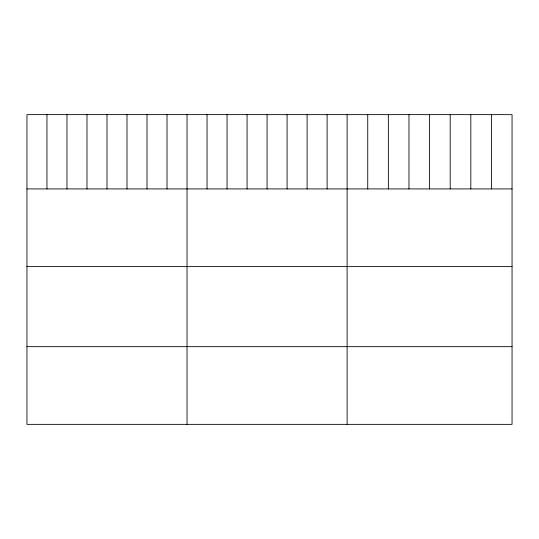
<?xml version="1.0" encoding="UTF-8"?>
<svg xmlns="http://www.w3.org/2000/svg" width="539" height="539" viewBox="0 0 539 539"><rect width="100%" height="100%" fill="white"/><g stroke="black" fill="none" stroke-linecap="round" stroke-linejoin="round"><path stroke-width="0.81" d="M512.05 188.919L512.05 424.361L26.95 424.361L26.95 114.639L512.05 114.639L512.05 188.919L26.95 188.919M26.95 266.616L512.05 266.616M26.95 346.665L512.05 346.665M491.433 114.639L491.433 188.919M470.816 114.639L470.816 188.919M450.2 114.639L450.2 188.919M429.583 114.639L429.583 188.919M408.966 114.639L408.966 188.919M388.349 114.639L388.349 188.919M367.733 114.639L367.733 188.919M347.116 114.639L347.116 424.361M327.106 114.639L327.106 188.919M307.095 114.639L307.095 188.919M287.085 114.639L287.085 188.919M267.074 114.639L267.074 188.919M247.064 114.639L247.064 188.919M227.054 114.639L227.054 188.919M207.043 114.639L207.043 188.919M187.033 114.639L187.033 424.361M167.023 114.639L167.023 188.919M147.012 114.639L147.012 188.919M127.002 114.639L127.002 188.919M106.992 114.639L106.992 188.919M86.981 114.639L86.981 188.919M66.971 114.639L66.971 188.919M46.96 114.639L46.96 188.919"/></g></svg>
